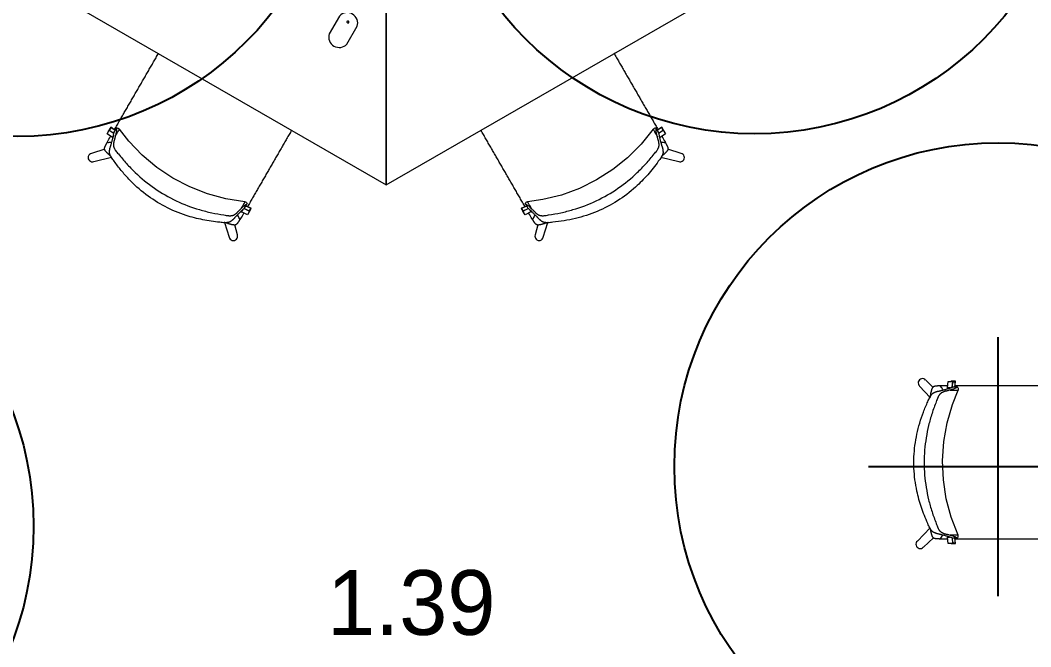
# Model space of a CAD drawing. Header units: millimetres. Extents: x 155920 to 295199, y -4084 to 97293.
# Drawn here: x 167124 to 170246, y 16560 to 18495 of the extents above; entities that cross this region are included whole.
import ezdxf

# ---------------------------------------------------------------- set-up
doc = ezdxf.new("R2010")
doc.units = ezdxf.units.MM
doc.header["$MEASUREMENT"] = 0
for name, color, linetype, lineweight in [('A-AREA-IDEN', 7, 'CONTINUOUS', 9), ('A-GENM', 8, 'CONTINUOUS', 9), ('I-FURN', 8, 'CONTINUOUS', 9)]:
    doc.layers.add(name, color=color, linetype=linetype, lineweight=lineweight)
doc.layers.add('Social Distancing', color=7, linetype='CONTINUOUS')
doc.styles.add('Century Gothic', font='GOTHIC.TTF', dxfattribs={"height": 200})

msp = doc.modelspace()

# ---------------------------------------------------------------- linework, layer by layer
at = {"layer": 'A-GENM'}
for p, q in [((168110.3, 18508), (168078.6, 18453)), ((168133.6, 18421.2), (168165.3, 18476.2))]:
    msp.add_line(p, q, dxfattribs=at)
for centre, radius, start, end in [((168134.3, 18485.9), 32.5, 342.6804, 137.3196), ((168136.3, 18489.4), 3.16, 150, 330), ((168136.3, 18489.4), 3.16, 330, 150), ((168109.7, 18443.3), 32.5, 162.6804, 317.3196)]:
    msp.add_arc(centre, radius, start, end, dxfattribs=at)
at = {"layer": 'I-FURN'}
for p, q in [((168254.8, 17986.5), (168254.8, 18791.1)), ((168254.8, 18791.1), (168254.8, 17986.5)), ((167258.9, 18561.4), (168254.8, 17986.5)), ((168254.8, 17986.5), (169250.7, 18561.5)), ((167392.6, 18144.4), (167399.3, 18155.9)), ((167409.2, 18133.2), (167392.6, 18144.4)), ((167403.8, 18164.5), (167397.2, 18153)), ((167399.3, 18155.9), (167413.7, 18146.2)), ((167417.7, 18154.1), (167403.8, 18164.5)), ((167417.7, 18154.2), (167404.6, 18164)), ((167412.1, 18138.4), (167409.2, 18133.2)), ((167411.5, 18135.4), (167410, 18132.7)), ((167414, 18147.7), (167420.8, 18159.5)), ((167424, 18161.5), (167421.8, 18161.3)), ((167426.2, 18161.1), (167424, 18161.5)), ((167427.6, 18160.5), (167426.2, 18161.1)), ((167429.2, 18159.5), (167427.6, 18160.5)), ((167430.5, 18158.1), (167429.2, 18159.5)), ((167459.8, 18121), (167430.5, 18158.1)), ((169079.3, 18158.1), (169042.2, 18112.1)), ((169080.8, 18159.6), (169079.3, 18158.1)), ((169082.8, 18160.8), (169080.8, 18159.6)), ((169084.2, 18161.3), (169082.8, 18160.8)), ((169086.1, 18161.5), (169084.2, 18161.3)), ((169088, 18161.3), (169086.1, 18161.5)), ((169089, 18159.5), (169095.8, 18147.7)), ((169106, 18164.5), (169092.1, 18154.1)), ((169105.2, 18164), (169092.1, 18154.2)), ((169096.1, 18146.2), (169110.6, 18155.9)), ((169100.7, 18133.2), (169097.7, 18138.4)), ((169099.9, 18132.7), (169098.4, 18135.4)), ((169117.2, 18144.4), (169100.7, 18133.2)), ((169112.7, 18153), (169106, 18164.5)), ((169110.6, 18155.9), (169117.2, 18144.4)), ((167410, 18132.7), (167409.6, 18133)), ((167500.8, 18078.4), (167459.8, 18121)), ((169042.2, 18112.1), (169000.3, 18070.4)), ((169100.3, 18133), (169099.9, 18132.7)), ((167385.4, 18096.6), (167344.6, 18083.8)), ((167351.7, 18058.7), (167406.6, 18072.5)), ((167546.1, 18040.4), (167500.8, 18078.4)), ((169103.2, 18072.5), (169158.2, 18058.7)), ((169165.3, 18083.8), (169124.4, 18096.6)), ((169000.3, 18070.4), (168954.2, 18033.5)), ((167595.3, 18007.6), (167546.1, 18040.4)), ((168954.2, 18033.5), (168904.3, 18001.7)), ((167647.8, 17980.3), (167595.3, 18007.6)), ((167702.8, 17958.8), (167647.8, 17980.3)), ((168904.3, 18001.7), (168851.3, 17975.5)), ((167759.9, 17943.4), (167702.8, 17958.8)), ((168795.7, 17955.2), (168738.3, 17941.1)), ((168851.3, 17975.5), (168795.7, 17955.2)), ((167818.3, 17934.2), (167759.9, 17943.4)), ((167817.5, 17914.7), (167824.4, 17926.5)), ((167818.3, 17934.2), (167820.1, 17933.8)), ((167820.1, 17933.8), (167821.8, 17932.9)), ((167837.2, 17914.3), (167821.2, 17921.1)), ((167838, 17913.8), (167821.2, 17921)), ((167821.8, 17932.9), (167823, 17932)), ((167823, 17932), (167824.5, 17930.3)), ((167824.5, 17930.3), (167825.4, 17928.3)), ((168688.7, 17921), (168671.9, 17913.8)), ((168688.6, 17921.1), (168672.7, 17914.3)), ((168684.4, 17928.3), (168685.2, 17930)), ((168685.2, 17930), (168686.4, 17931.5)), ((168685.5, 17926.5), (168692.3, 17914.7)), ((168686.4, 17931.5), (168687.5, 17932.6)), ((168687.5, 17932.6), (168689.5, 17933.7)), ((168689.5, 17933.7), (168691.5, 17934.2)), ((168738.3, 17941.1), (168691.5, 17934.2)), ((167807.4, 17903.3), (167810.4, 17908.4)), ((167808.2, 17902.8), (167812.7, 17910.5)), ((167826.2, 17894), (167808.2, 17902.8)), ((167816.3, 17913.7), (167832.8, 17905.6)), ((167816.4, 17913.7), (167832, 17906.1)), ((167832.8, 17905.6), (167826.2, 17894)), ((167831.3, 17902.3), (167838, 17913.8)), ((168671.9, 17913.8), (168678.5, 17902.3)), ((168677, 17905.6), (168693.5, 17913.7)), ((168683.7, 17894), (168677, 17905.6)), ((168677.8, 17906.1), (168693.4, 17913.7)), ((168701.6, 17902.8), (168683.7, 17894)), ((168697.2, 17910.5), (168701.6, 17902.8)), ((168699.5, 17908.4), (168702.4, 17903.3)), ((168702.4, 17903.3), (168702.3, 17903.3)), ((167755.5, 17870.4), (167769.8, 17825)), ((167795, 17832.1), (167787.2, 17862.9)), ((168722.6, 17862.9), (168714.9, 17832.1)), ((168740, 17825), (168754.3, 17870.4)), ((169902.1, 17365.3), (169934.4, 17330.2)), ((169943.2, 17361.9), (169920.9, 17383.5)), ((169988.8, 17359.7), (169990.1, 17379.6)), ((169997.6, 17359.7), (169988.8, 17359.7)), ((169994.7, 17358.7), (169988.8, 17358.7)), ((169990.1, 17379.6), (170003.5, 17379.6)), ((170013.2, 17379.9), (169999.8, 17379.9)), ((170003.5, 17379.6), (170002.2, 17361.9)), ((170003.5, 17378.6), (170002.3, 17361.9)), ((170017.4, 17361.8), (170003.7, 17361.8)), ((170011, 17361.9), (170013.2, 17379.9)), ((170011.1, 17361.9), (170013.2, 17379)), ((170019.4, 17361.8), (170020.5, 17360.2)), ((170020.5, 17360.2), (170021.3, 17358.5)), ((170021.6, 17354.8), (170021, 17352.7)), ((170021.3, 17358.5), (170021.6, 17357)), ((170021.6, 17357), (170021.6, 17354.8)), ((170003.5, 17308.7), (170021, 17352.7)), ((169987.1, 17251.9), (170003.5, 17308.7)), ((169976.9, 17193.7), (169987.1, 17251.9)), ((169973.1, 17134.7), (169976.9, 17193.7)), ((169975.6, 17075.6), (169973.1, 17134.7)), ((169984.6, 17017.2), (169975.6, 17075.6)), ((169999.7, 16960), (169984.6, 17017.2)), ((170021, 16904.9), (169999.7, 16960)), ((169934.9, 16927), (169895.4, 16886.4)), ((169913.7, 16867.6), (169945.2, 16896.6)), ((169988.8, 16899.8), (169991.8, 16899.8)), ((169990.1, 16878.9), (169988.8, 16898.9)), ((169988.8, 16898.9), (169994.7, 16898.9)), ((170002.3, 16896.3), (170003.5, 16878.9)), ((170017.4, 16895.8), (170003.7, 16895.8)), ((170013.2, 16878.6), (170011.1, 16895.8)), ((170013.2, 16879.6), (170011.2, 16895.8)), ((170019.4, 16895.8), (170020.5, 16897.3)), ((170020.5, 16897.3), (170021.3, 16899.1)), ((170021.6, 16902.8), (170021, 16904.9)), ((170021.3, 16899.1), (170021.6, 16900.6)), ((170021.6, 16900.6), (170021.6, 16902.8)), ((170003.5, 16878.9), (169990.1, 16878.9)), ((169999.9, 16878.6), (170013.2, 16878.6))]:
    msp.add_line(p, q, dxfattribs=at)
for centre, start, end in [((167347.3, 18071), 101.9662, 289.5824), ((169162.5, 18071), 250.4176, 78.0338), ((167782.6, 17827.7), 191.9896, 19.6059), ((168727.2, 17827.7), 160.3941, 348.0104), ((169910.9, 17375.1), 40.3941, 228.0104), ((169903.9, 16876.4), 130.4176, 318.0338)]:
    msp.add_arc(centre, 13.1, start, end, dxfattribs=at)
for centre, major_axis, start_param, end_param in [((167380.2, 18156.5), (15.1, -8.7), 0.238848, 0.322489), ((167386.9, 18168.1), (15.1, -8.7), 6.026179, 6.605675), ((167387.7, 18167.6), (15.1, -8.7), 6.026179, 6.605675), ((169122.2, 18167.6), (-15.1, -8.7), 5.960696, 6.540192), ((169123, 18168.1), (-15.1, -8.7), 5.960696, 6.540192), ((169129.6, 18156.5), (-15.1, -8.7), 5.960696, 6.044337), ((167848.7, 17901.4), (15.1, -8.7), 2.819103, 3.398599), ((167849.5, 17900.9), (15.1, -8.7), 2.819103, 3.398599), ((168660.3, 17900.9), (-15.1, -8.7), 2.884586, 3.464082), ((168661.1, 17901.4), (-15.1, -8.7), 2.884586, 3.464082), ((169994.4, 17396.4), (0, 17.4), 3.380441, 3.464082), ((170007.8, 17396.4), (0, 17.4), 2.884586, 3.464082), ((170007.8, 17395.5), (0, 17.4), 2.884586, 3.464082), ((169994.5, 16862.1), (0, 17.4), 5.960696, 6.044337), ((170007.8, 16863.1), (0, 17.4), 5.960696, 6.540192), ((170007.8, 16862.1), (0, 17.4), 5.960696, 6.540192)]:
    msp.add_ellipse(centre, major_axis=major_axis, ratio=0.978487, start_param=start_param, end_param=end_param, dxfattribs=at)
for points, knots in [([(167414.6, 18155.6), (167415, 18156.2), (167416.6, 18159), (167419.5, 18164.1), (167423.4, 18170.8), (167427.3, 18177.5), (167432.3, 18186.3), (167438.5, 18197), (167444.6, 18207.6), (167449.6, 18216.1), (167453.4, 18222.7), (167457.2, 18229.3), (167462.2, 18238), (167468.4, 18248.8), (167475.9, 18261.7), (167483.4, 18274.8), (167491, 18287.9), (167498.5, 18300.9), (167504.8, 18311.7), (167509.8, 18320.4), (167513.6, 18327.1), (167517.4, 18333.7), (167522.5, 18342.4), (167528.7, 18353.1), (167534.9, 18364), (167540, 18372.7), (167543.8, 18379.3), (167547.6, 18385.9), (167550.2, 18390.4), (167551.5, 18392.6), (167551.6, 18392.8)], [-0.8977274, -0.8977274, -0.8977274, -0.8977274, -0.8928571, -0.875, -0.8571429, -0.8392857, -0.8214286, -0.7857143, -0.75, -0.7321429, -0.7142857, -0.6964286, -0.6785714, -0.6428571, -0.6071429, -0.5714286, -0.5357143, -0.5, -0.4642857, -0.4464286, -0.4285714, -0.4107143, -0.3928571, -0.3571429, -0.3214286, -0.3035714, -0.2857143, -0.2678571, -0.25, -0.2488464, -0.2488464, -0.2488464, -0.2488464]), ([(168958.2, 18392.9), (168958.3, 18392.7), (168959.6, 18390.4), (168962.2, 18385.9), (168966.1, 18379.3), (168969.9, 18372.7), (168974.9, 18364), (168981.1, 18353.1), (168987.4, 18342.4), (168992.4, 18333.7), (168996.2, 18327.1), (169000, 18320.4), (169005.1, 18311.7), (169011.3, 18300.9), (169018.8, 18287.9), (169026.4, 18274.8), (169034, 18261.7), (169041.4, 18248.8), (169047.6, 18238), (169052.6, 18229.3), (169056.5, 18222.7), (169060.2, 18216.1), (169065.2, 18207.6), (169071.3, 18197), (169077.5, 18186.3), (169082.5, 18177.5), (169086.4, 18170.8), (169090.3, 18164.1), (169093.2, 18159), (169094.9, 18156.2), (169095.2, 18155.6)], [-0.7515277, -0.7515277, -0.7515277, -0.7515277, -0.75, -0.7321429, -0.7142857, -0.6964286, -0.6785714, -0.6428571, -0.6071429, -0.5892857, -0.5714286, -0.5535714, -0.5357143, -0.5, -0.4642857, -0.4285714, -0.3928571, -0.3571429, -0.3214286, -0.3035714, -0.2857143, -0.2678571, -0.25, -0.2142857, -0.1785714, -0.1607143, -0.1428571, -0.125, -0.1071429, -0.1022726, -0.1022726, -0.1022726, -0.1022726]), ([(167414.8, 18059.4), (167413, 18061.4), (167409.9, 18065.4), (167406.7, 18070.1), (167404.6, 18073.7), (167403.2, 18076.3), (167402.3, 18078.4), (167401.7, 18079.8), (167401.4, 18080.6), (167401.2, 18081.2), (167401, 18081.8), (167400.8, 18082.6), (167400.5, 18083.9), (167400.2, 18085.7), (167400, 18087.8), (167400.1, 18089.7), (167400.3, 18091.6), (167400.5, 18093.3), (167400.8, 18094.7), (167400.9, 18095.7), (167401, 18096.2), (167401, 18096.7), (167401.1, 18097.1), (167401.1, 18097.6), (167401.3, 18098.5), (167401.6, 18099.7), (167401.9, 18101), (167402.5, 18102.7), (167403.1, 18104.3), (167403.7, 18105.9), (167404.1, 18107.2), (167404.4, 18108.5), (167404.9, 18110.2), (167405.7, 18113.1), (167406.8, 18117.1), (167408, 18121.6), (167409.1, 18125.9), (167410.2, 18129.9), (167411.1, 18133.8), (167411.9, 18137.2), (167412.3, 18139.3), (167412.5, 18140.3)], [0, 0, 0, 0, 0.035714, 0.071429, 0.089286, 0.107143, 0.125, 0.133929, 0.138393, 0.142857, 0.147321, 0.151786, 0.160714, 0.178571, 0.196429, 0.214286, 0.232143, 0.25, 0.267857, 0.276786, 0.28125, 0.285714, 0.290179, 0.294643, 0.303571, 0.321429, 0.339286, 0.357143, 0.392857, 0.410714, 0.428571, 0.446429, 0.464286, 0.5, 0.571429, 0.642857, 0.714286, 0.785714, 0.857143, 0.928571, 1, 1, 1, 1]), ([(167418, 18136.5), (167417.6, 18134.9), (167417, 18132.6), (167416.3, 18129.8), (167415.9, 18128.2), (167415.5, 18127), (167415.2, 18125.8), (167414.7, 18124.4), (167414.2, 18123), (167413.7, 18121.6), (167413.4, 18120.4), (167413.2, 18119.4), (167413.1, 18118.5), (167413, 18118), (167413, 18117.7), (167412.9, 18117.3), (167412.9, 18116.7), (167412.8, 18115.8), (167412.6, 18114.4), (167412.4, 18112.6), (167412.3, 18110.8), (167412.3, 18108.8), (167412.4, 18106.7), (167412.8, 18104.9), (167413.2, 18103.6), (167413.4, 18102.9), (167413.6, 18102.3), (167413.8, 18101.7), (167414.2, 18101), (167414.8, 18099.6), (167415.8, 18097.6), (167417.2, 18095.2), (167419.4, 18091.8), (167422.7, 18087.4), (167426, 18083.8), (167427.8, 18082)], [0, 0, 0, 0, 0.125, 0.1875, 0.21875, 0.25, 0.28125, 0.3125, 0.375, 0.40625, 0.4375, 0.46875, 0.484375, 0.492188, 0.5, 0.507812, 0.515625, 0.53125, 0.5625, 0.59375, 0.625, 0.65625, 0.6875, 0.71875, 0.734375, 0.742188, 0.75, 0.757812, 0.765625, 0.78125, 0.8125, 0.84375, 0.875, 0.9375, 1, 1, 1, 1]), ([(167418, 18136.5), (167419.5, 18139.1), (167422.2, 18143.8), (167425.4, 18149.3), (167427.8, 18153.4), (167429.1, 18155.7), (167429.8, 18156.9), (167430.2, 18157.6), (167430.4, 18158), (167430.5, 18158.1), (167430.5, 18158.1)], [0, 0, 0, 0, 0.1111111, 0.2222222, 0.3333333, 0.4444444, 0.5, 0.5555556, 0.6111111, 0.6625707, 0.6625707, 0.6625707, 0.6625707]), ([(167962.7, 18155.5), (167962.6, 18155.4), (167960, 18151), (167954.9, 18142.1), (167947.2, 18128.8), (167939.7, 18115.7), (167933.4, 18104.8), (167928.3, 18096.1), (167924.5, 18089.4), (167920.7, 18082.8), (167915.7, 18074.2), (167909.5, 18063.4), (167903.3, 18052.8), (167898.4, 18044.1), (167894.6, 18037.6), (167890.8, 18031), (167885.8, 18022.4), (167879.6, 18011.6), (167873.3, 18000.8), (167868.3, 17992), (167864.5, 17985.4), (167860.6, 17978.8), (167855.6, 17970), (167849.3, 17959.2), (167841.8, 17946.2), (167834.1, 17932.8), (167828.7, 17923.5), (167825.9, 17918.7), (167825.7, 17918.3)], [-0.7507659, -0.7507659, -0.7507659, -0.7507659, -0.75, -0.7142857, -0.6785714, -0.6428571, -0.6071429, -0.5892857, -0.5714286, -0.5535714, -0.5357143, -0.5, -0.4642857, -0.4464286, -0.4285714, -0.4107143, -0.3928571, -0.3571429, -0.3214286, -0.3035714, -0.2857143, -0.2678571, -0.25, -0.2142857, -0.1785714, -0.1428571, -0.1071429, -0.103964, -0.103964, -0.103964, -0.103964]), ([(168684.1, 17918.3), (168683.9, 17918.7), (168681.1, 17923.5), (168675.7, 17932.8), (168668, 17946.2), (168660.5, 17959.2), (168654.2, 17970), (168649.2, 17978.8), (168645.4, 17985.4), (168641.5, 17992), (168636.5, 18000.8), (168630.2, 18011.6), (168624, 18022.4), (168619, 18031), (168615.2, 18037.6), (168611.5, 18044.1), (168606.5, 18052.8), (168600.3, 18063.4), (168594.1, 18074.2), (168589.1, 18082.8), (168585.3, 18089.4), (168581.5, 18096.1), (168576.4, 18104.8), (168570.1, 18115.7), (168562.6, 18128.8), (168554.9, 18142.1), (168549.8, 18151), (168547.2, 18155.5), (168547.1, 18155.6)], [-0.896036, -0.896036, -0.896036, -0.896036, -0.8928571, -0.8571429, -0.8214286, -0.7857143, -0.75, -0.7321429, -0.7142857, -0.6964286, -0.6785714, -0.6428571, -0.6071429, -0.5892857, -0.5714286, -0.5535714, -0.5357143, -0.5, -0.4642857, -0.4464286, -0.4285714, -0.4107143, -0.3928571, -0.3571429, -0.3214286, -0.2857143, -0.25, -0.2489174, -0.2489174, -0.2489174, -0.2489174]), ([(169079.3, 18158.1), (169079.3, 18158.1), (169079.4, 18158), (169079.6, 18157.6), (169080.1, 18156.8), (169081.1, 18155), (169083, 18151.7), (169086.6, 18145.4), (169089.9, 18139.8), (169091.8, 18136.5)], [0.3374293, 0.3374293, 0.3374293, 0.3374293, 0.3888889, 0.4444444, 0.5138889, 0.5833333, 0.7222222, 0.8611111, 1, 1, 1, 1]), ([(169082, 18082), (169083.8, 18083.8), (169087.1, 18087.4), (169090.4, 18091.8), (169092.6, 18095.2), (169094, 18097.6), (169095, 18099.6), (169095.7, 18101), (169096, 18101.7), (169096.2, 18102.3), (169096.4, 18102.9), (169096.7, 18103.6), (169097, 18104.9), (169097.4, 18106.7), (169097.6, 18108.8), (169097.5, 18110.8), (169097.4, 18112.6), (169097.2, 18114.4), (169097, 18115.8), (169096.9, 18116.7), (169096.9, 18117.3), (169096.9, 18117.7), (169096.8, 18118), (169096.8, 18118.5), (169096.7, 18119.4), (169096.4, 18120.4), (169096.1, 18121.6), (169095.7, 18123), (169095.1, 18124.4), (169094.6, 18125.8), (169094.3, 18127), (169094, 18128.2), (169093.5, 18129.8), (169092.8, 18132.6), (169092.2, 18134.9), (169091.8, 18136.5)], [0, 0, 0, 0, 0.0625, 0.125, 0.15625, 0.1875, 0.21875, 0.234375, 0.242188, 0.25, 0.257812, 0.265625, 0.28125, 0.3125, 0.34375, 0.375, 0.40625, 0.4375, 0.46875, 0.484375, 0.492188, 0.5, 0.507812, 0.515625, 0.53125, 0.5625, 0.59375, 0.625, 0.6875, 0.71875, 0.75, 0.78125, 0.8125, 0.875, 1, 1, 1, 1]), ([(169097.3, 18140.3), (169097.7, 18138.3), (169098.4, 18135), (169099.6, 18129.9), (169100.7, 18125.9), (169101.8, 18121.6), (169103, 18117.1), (169104.1, 18113.1), (169105, 18109.7), (169105.6, 18107.6), (169106.1, 18105.9), (169106.7, 18104.3), (169107.3, 18102.7), (169107.9, 18101), (169108.3, 18099.7), (169108.5, 18098.5), (169108.7, 18097.6), (169108.8, 18097.1), (169108.8, 18096.7), (169108.9, 18096.2), (169108.9, 18095.7), (169109.1, 18094.7), (169109.3, 18093.3), (169109.5, 18091.6), (169109.7, 18089.7), (169109.8, 18087.8), (169109.7, 18085.7), (169109.4, 18083.9), (169109, 18082.6), (169108.8, 18081.8), (169108.6, 18081.2), (169108.4, 18080.6), (169108.1, 18079.8), (169107.5, 18078.4), (169106.6, 18076.3), (169105.2, 18073.7), (169103.1, 18070.1), (169100, 18065.4), (169096.8, 18061.4), (169095, 18059.4)], [0, 0, 0, 0, 0.142857, 0.214286, 0.285714, 0.357143, 0.428571, 0.5, 0.535714, 0.571429, 0.589286, 0.607143, 0.642857, 0.660714, 0.678571, 0.696429, 0.705357, 0.709821, 0.714286, 0.71875, 0.723214, 0.732143, 0.75, 0.767857, 0.785714, 0.803571, 0.821429, 0.839286, 0.848214, 0.852679, 0.857143, 0.861607, 0.866071, 0.875, 0.892857, 0.910714, 0.928571, 0.964286, 1, 1, 1, 1]), ([(167406.2, 18072.6), (167404.5, 18074.2), (167401.6, 18076.8), (167398.3, 18079.9), (167396.5, 18081.6), (167395.1, 18083), (167393.9, 18084.2), (167392.7, 18085.3), (167391.6, 18086.5), (167390.4, 18087.8), (167389.1, 18089.2), (167388, 18090.6), (167387.1, 18091.8), (167386.5, 18092.7), (167386.1, 18093.4), (167385.8, 18094.1), (167385.3, 18095.1), (167385, 18096.4), (167384.8, 18097.9), (167384.8, 18099.3), (167385.1, 18100.5), (167385.4, 18101.9), (167385.9, 18103), (167386.2, 18103.8), (167386.4, 18104.3), (167386.5, 18104.7), (167386.7, 18105), (167386.9, 18105.5), (167387.3, 18106.3), (167387.8, 18107.5), (167388.3, 18108.6), (167388.8, 18109.5), (167389.1, 18110.2), (167389.5, 18110.9), (167390, 18111.9), (167390.8, 18113.7), (167391.6, 18115.2), (167392.1, 18116.1)], [0, 0, 0, 0, 0.125, 0.1875, 0.21875, 0.25, 0.28125, 0.3125, 0.34375, 0.375, 0.40625, 0.4375, 0.46875, 0.484375, 0.5, 0.515625, 0.53125, 0.5625, 0.59375, 0.625, 0.65625, 0.6875, 0.71875, 0.734375, 0.742188, 0.75, 0.757812, 0.765625, 0.78125, 0.8125, 0.84375, 0.859375, 0.875, 0.890625, 0.90625, 0.9375, 1, 1, 1, 1]), ([(167407.2, 18117), (167406.8, 18117), (167404.2, 18117.2), (167399.2, 18117.1), (167394.5, 18116.6), (167392.1, 18116.1)], [0.93933321, 0.93933321, 0.93933321, 0.93933321, 0.94444444, 0.97222222, 1, 1, 1, 1]), ([(167409.3, 18133), (167409.4, 18132.7), (167409.7, 18131.9), (167410.1, 18131.2), (167410.3, 18130.7)], [-0.8341994, -0.8341994, -0.8341994, -0.8341994, -0.6666667, -0.4718724, -0.4718724, -0.4718724, -0.4718724]), ([(169099.5, 18130.7), (169099.7, 18131.2), (169100.1, 18132), (169100.4, 18132.7), (169100.5, 18133)], [-0.5281276, -0.5281276, -0.5281276, -0.5281276, -0.3333333, -0.1658006, -0.1658006, -0.1658006, -0.1658006]), ([(169117.8, 18116.1), (169115.3, 18116.6), (169110.6, 18117.1), (169105.7, 18117.2), (169103, 18117), (169102.6, 18117)], [0, 0, 0, 0, 0.02777778, 0.05555556, 0.06066679, 0.06066679, 0.06066679, 0.06066679]), ([(169117.8, 18116.1), (169118.2, 18115.2), (169119, 18113.7), (169119.9, 18111.9), (169120.4, 18110.9), (169120.7, 18110.2), (169121.1, 18109.5), (169121.5, 18108.6), (169122, 18107.5), (169122.6, 18106.3), (169122.9, 18105.5), (169123.1, 18105), (169123.3, 18104.7), (169123.4, 18104.3), (169123.6, 18103.8), (169124, 18103), (169124.4, 18101.9), (169124.8, 18100.5), (169125, 18099.3), (169125.1, 18097.9), (169124.9, 18096.4), (169124.5, 18095.1), (169124.1, 18094.1), (169123.7, 18093.4), (169123.3, 18092.7), (169122.7, 18091.8), (169121.8, 18090.6), (169120.7, 18089.2), (169119.5, 18087.8), (169118.2, 18086.5), (169117.1, 18085.3), (169116, 18084.2), (169114.7, 18083), (169113.4, 18081.6), (169111.5, 18079.9), (169108.2, 18076.8), (169105.4, 18074.2), (169103.6, 18072.6)], [0, 0, 0, 0, 0.0625, 0.09375, 0.109375, 0.125, 0.140625, 0.15625, 0.1875, 0.21875, 0.234375, 0.242188, 0.25, 0.257812, 0.265625, 0.28125, 0.3125, 0.34375, 0.375, 0.40625, 0.4375, 0.46875, 0.484375, 0.5, 0.515625, 0.53125, 0.5625, 0.59375, 0.625, 0.65625, 0.6875, 0.71875, 0.75, 0.78125, 0.8125, 0.875, 1, 1, 1, 1]), ([(167427.8, 18082), (167435.7, 18071.8), (167452.2, 18052.1), (167488.2, 18015.1), (167538.2, 17974.3), (167605.3, 17935.5), (167665.6, 17912.7), (167715.6, 17900), (167740.9, 17895.6), (167753.7, 17893.8)], [-1, -1, -1, -1, -0.9, -0.8, -0.6, -0.4, -0.2, -0.1, 0, 0, 0, 0]), ([(168756.1, 17893.8), (168768.9, 17895.6), (168794.2, 17900), (168844.2, 17912.7), (168904.6, 17935.5), (168971.7, 17974.3), (169021.7, 18015.1), (169057.6, 18052.1), (169074.1, 18071.8), (169082, 18082)], [-1, -1, -1, -1, -0.9, -0.8, -0.6, -0.4, -0.2, -0.1, 0, 0, 0, 0]), ([(167740.6, 17871.2), (167723, 17872.8), (167688, 17877.8), (167630.8, 17892.6), (167570.7, 17917.5), (167510.8, 17955.7), (167467, 17995.5), (167435.8, 18030.9), (167421.6, 18049.7), (167414.8, 18059.4)], [-1, -1, -1, -1, -0.863636, -0.727273, -0.545455, -0.363636, -0.181818, -0.090909, 0, 0, 0, 0]), ([(169095, 18059.4), (169084.9, 18044.9), (169063, 18017.1), (169021.6, 17974.9), (168970, 17935.3), (168906.9, 17902.6), (168850.6, 17884.5), (168804.3, 17875.2), (168780.9, 17872.3), (168769.2, 17871.2)], [-1, -1, -1, -1, -0.863636, -0.727273, -0.545455, -0.363636, -0.181818, -0.090909, 0, 0, 0, 0]), ([(167818.3, 17934.2), (167818.3, 17934.2), (167818.2, 17934.1), (167818, 17933.7), (167817.5, 17932.9), (167816.5, 17931.2), (167814.6, 17927.8), (167811, 17921.5), (167807.7, 17915.9), (167805.8, 17912.6)], [0.3374293, 0.3374293, 0.3374293, 0.3374293, 0.3888889, 0.4444444, 0.5138889, 0.5833333, 0.7222222, 0.8611111, 1, 1, 1, 1]), ([(168685.5, 17926.5), (168685.9, 17926.6), (168687.1, 17926.4), (168689.4, 17925.3), (168692.3, 17923.2), (168695.8, 17920.4), (168699.7, 17916.9), (168702.5, 17914.2), (168704, 17912.7)], [0, 0, 0, 0, 0.1666667, 0.3333333, 0.5, 0.6666667, 0.8333333, 0.997887, 0.997887, 0.997887, 0.997887]), ([(168704, 17912.7), (168702.5, 17915.3), (168699.8, 17919.9), (168696.6, 17925.4), (168694.3, 17929.5), (168692.9, 17931.8), (168692.2, 17933.1), (168691.8, 17933.7), (168691.6, 17934.1), (168691.5, 17934.3), (168691.5, 17934.2)], [0.0007655, 0.0007655, 0.0007655, 0.0007655, 0.1111111, 0.2222222, 0.3333333, 0.4444444, 0.5, 0.5555556, 0.6111111, 0.6625707, 0.6625707, 0.6625707, 0.6625707]), ([(167811.9, 17909.8), (167810.3, 17908.5), (167807.8, 17906.2), (167804, 17902.6), (167801, 17899.6), (167797.9, 17896.5), (167794.6, 17893.2), (167791.7, 17890.2), (167789.3, 17887.8), (167787.7, 17886.2), (167786.5, 17884.9), (167785.4, 17883.6), (167784.3, 17882.3), (167783.1, 17880.9), (167782.1, 17879.9), (167781.2, 17879.1), (167780.5, 17878.5), (167780.1, 17878.2), (167779.8, 17878), (167779.5, 17877.7), (167779, 17877.4), (167778.3, 17876.8), (167777.1, 17875.9), (167775.7, 17874.8), (167774.2, 17873.7), (167772.6, 17872.7), (167770.7, 17871.7), (167769, 17871.1), (167767.7, 17870.7), (167766.9, 17870.5), (167766.3, 17870.4), (167765.7, 17870.3), (167764.9, 17870.1), (167763.3, 17869.9), (167761, 17869.7), (167758.1, 17869.6), (167754, 17869.6), (167748.3, 17870), (167743.3, 17870.8), (167740.6, 17871.2)], [0, 0, 0, 0, 0.142857, 0.214286, 0.285714, 0.357143, 0.428571, 0.5, 0.535714, 0.571429, 0.589286, 0.607143, 0.642857, 0.660714, 0.678571, 0.696429, 0.705357, 0.709821, 0.714286, 0.71875, 0.723214, 0.732143, 0.75, 0.767857, 0.785714, 0.803571, 0.821429, 0.839286, 0.848214, 0.852679, 0.857143, 0.861607, 0.866071, 0.875, 0.892857, 0.910714, 0.928571, 0.964286, 1, 1, 1, 1]), ([(167753.7, 17893.8), (167756.2, 17893.2), (167761, 17892.2), (167766.4, 17891.5), (167770.4, 17891.2), (167773.3, 17891.2), (167775.5, 17891.4), (167777, 17891.5), (167777.8, 17891.6), (167778.4, 17891.7), (167779, 17891.8), (167779.8, 17892), (167781.1, 17892.3), (167782.8, 17892.9), (167784.7, 17893.8), (167786.4, 17894.8), (167787.9, 17895.8), (167789.4, 17896.9), (167790.5, 17897.7), (167791.3, 17898.3), (167791.7, 17898.6), (167792, 17898.8), (167792.3, 17899), (167792.7, 17899.3), (167793.4, 17899.8), (167794.2, 17900.6), (167795.1, 17901.4), (167796.1, 17902.5), (167797, 17903.7), (167798, 17904.8), (167798.8, 17905.7), (167799.7, 17906.6), (167800.8, 17907.8), (167802.9, 17909.8), (167804.6, 17911.5), (167805.8, 17912.6)], [0, 0, 0, 0, 0.0625, 0.125, 0.15625, 0.1875, 0.21875, 0.234375, 0.242188, 0.25, 0.257812, 0.265625, 0.28125, 0.3125, 0.34375, 0.375, 0.40625, 0.4375, 0.46875, 0.484375, 0.492188, 0.5, 0.507812, 0.515625, 0.53125, 0.5625, 0.59375, 0.625, 0.6875, 0.71875, 0.75, 0.78125, 0.8125, 0.875, 1, 1, 1, 1]), ([(167802.8, 17879), (167801.9, 17881.3), (167800.1, 17885.7), (167797.4, 17890.5), (167795.7, 17893), (167795.1, 17893.8)], [0, 0, 0, 0, 0.02777778, 0.05555556, 0.06696683, 0.06696683, 0.06696683, 0.06696683]), ([(167805.3, 17903.1), (167805.6, 17903.1), (167806.3, 17903.2), (167807, 17903.3), (167807.5, 17903.4)], [-0.4325298, -0.4325298, -0.4325298, -0.4325298, -0.3333333, -0.1189454, -0.1189454, -0.1189454, -0.1189454]), ([(168769.2, 17871.2), (168766.6, 17870.8), (168761.5, 17870), (168755.9, 17869.6), (168751.7, 17869.6), (168748.8, 17869.7), (168746.5, 17869.9), (168745, 17870.1), (168744.1, 17870.3), (168743.5, 17870.4), (168742.9, 17870.5), (168742.1, 17870.7), (168740.8, 17871.1), (168739.1, 17871.7), (168737.2, 17872.7), (168735.6, 17873.7), (168734.1, 17874.8), (168732.7, 17875.9), (168731.6, 17876.8), (168730.8, 17877.4), (168730.4, 17877.7), (168730, 17878), (168729.7, 17878.2), (168729.3, 17878.5), (168728.6, 17879.1), (168727.7, 17879.9), (168726.7, 17880.9), (168725.5, 17882.3), (168724.4, 17883.6), (168723.3, 17884.9), (168722.4, 17885.9), (168721.5, 17886.8), (168720.3, 17888.1), (168718.1, 17890.2), (168715.2, 17893.2), (168711.9, 17896.5), (168708.8, 17899.6), (168705.8, 17902.6), (168703, 17905.3), (168700.3, 17907.7), (168698.7, 17909.1), (168698, 17909.8)], [0, 0, 0, 0, 0.035714, 0.071429, 0.089286, 0.107143, 0.125, 0.133929, 0.138393, 0.142857, 0.147321, 0.151786, 0.160714, 0.178571, 0.196429, 0.214286, 0.232143, 0.25, 0.267857, 0.276786, 0.28125, 0.285714, 0.290179, 0.294643, 0.303571, 0.321429, 0.339286, 0.357143, 0.392857, 0.410714, 0.428571, 0.446429, 0.464286, 0.5, 0.571429, 0.642857, 0.714286, 0.785714, 0.857143, 0.928571, 1, 1, 1, 1]), ([(168702.3, 17903.3), (168702.8, 17903.3), (168703.7, 17903.2), (168704.7, 17903.1), (168705.2, 17903.1)], [-0.8810546, -0.8810546, -0.8810546, -0.8810546, -0.6666667, -0.4718724, -0.4718724, -0.4718724, -0.4718724]), ([(168704, 17912.6), (168705.2, 17911.5), (168706.9, 17909.8), (168709, 17907.8), (168710.1, 17906.6), (168711, 17905.7), (168711.9, 17904.8), (168712.8, 17903.7), (168713.8, 17902.5), (168714.8, 17901.4), (168715.6, 17900.6), (168716.4, 17899.8), (168717.1, 17899.3), (168717.5, 17899), (168717.8, 17898.8), (168718.1, 17898.6), (168718.6, 17898.3), (168719.3, 17897.7), (168720.4, 17896.9), (168721.9, 17895.8), (168723.4, 17894.8), (168725.1, 17893.8), (168727, 17892.9), (168728.7, 17892.3), (168730.1, 17892), (168730.8, 17891.8), (168731.4, 17891.7), (168732, 17891.6), (168732.9, 17891.5), (168734.3, 17891.4), (168736.6, 17891.2), (168739.4, 17891.2), (168743.4, 17891.5), (168748.9, 17892.2), (168753.6, 17893.2), (168756.1, 17893.8)], [0, 0, 0, 0, 0.125, 0.1875, 0.21875, 0.25, 0.28125, 0.3125, 0.375, 0.40625, 0.4375, 0.46875, 0.484375, 0.492188, 0.5, 0.507812, 0.515625, 0.53125, 0.5625, 0.59375, 0.625, 0.65625, 0.6875, 0.71875, 0.734375, 0.742188, 0.75, 0.757812, 0.765625, 0.78125, 0.8125, 0.84375, 0.875, 0.9375, 1, 1, 1, 1]), ([(168714.7, 17893.8), (168714.2, 17893), (168712.4, 17890.5), (168709.8, 17885.7), (168707.9, 17881.3), (168707, 17879)], [0.93303317, 0.93303317, 0.93303317, 0.93303317, 0.94444444, 0.97222222, 1, 1, 1, 1]), ([(167802.8, 17879), (167802.2, 17878.1), (167801.3, 17876.7), (167800.2, 17875.1), (167799.6, 17874.2), (167799.1, 17873.5), (167798.7, 17872.8), (167798.1, 17872), (167797.4, 17871), (167796.7, 17869.9), (167796.2, 17869.2), (167795.9, 17868.8), (167795.6, 17868.5), (167795.4, 17868.2), (167795.1, 17867.8), (167794.5, 17867.1), (167793.7, 17866.1), (167792.8, 17865.1), (167791.8, 17864.3), (167790.6, 17863.5), (167789.3, 17863), (167788, 17862.7), (167786.9, 17862.5), (167786.1, 17862.5), (167785.3, 17862.5), (167784.2, 17862.6), (167782.8, 17862.7), (167781, 17863), (167779.1, 17863.4), (167777.4, 17863.8), (167775.8, 17864.2), (167774.2, 17864.6), (167772.5, 17865), (167770.7, 17865.6), (167768.3, 17866.3), (167763.9, 17867.6), (167760.3, 17868.8), (167758, 17869.5)], [0, 0, 0, 0, 0.0625, 0.09375, 0.109375, 0.125, 0.140625, 0.15625, 0.1875, 0.21875, 0.234375, 0.242188, 0.25, 0.257812, 0.265625, 0.28125, 0.3125, 0.34375, 0.375, 0.40625, 0.4375, 0.46875, 0.484375, 0.5, 0.515625, 0.53125, 0.5625, 0.59375, 0.625, 0.65625, 0.6875, 0.71875, 0.75, 0.78125, 0.8125, 0.875, 1, 1, 1, 1]), ([(168751.8, 17869.5), (168749.5, 17868.8), (168745.9, 17867.6), (168741.5, 17866.3), (168739.1, 17865.6), (168737.3, 17865), (168735.6, 17864.6), (168734.1, 17864.2), (168732.5, 17863.8), (168730.7, 17863.4), (168728.8, 17863), (168727.1, 17862.7), (168725.6, 17862.6), (168724.5, 17862.5), (168723.7, 17862.5), (168722.9, 17862.5), (168721.8, 17862.7), (168720.6, 17863), (168719.2, 17863.5), (168718, 17864.3), (168717, 17865.1), (168716.1, 17866.1), (168715.3, 17867.1), (168714.7, 17867.8), (168714.4, 17868.2), (168714.2, 17868.5), (168713.9, 17868.8), (168713.6, 17869.2), (168713.1, 17869.9), (168712.4, 17871), (168711.7, 17872), (168711.1, 17872.8), (168710.7, 17873.5), (168710.2, 17874.2), (168709.6, 17875.1), (168708.5, 17876.7), (168707.6, 17878.1), (168707, 17879)], [0, 0, 0, 0, 0.125, 0.1875, 0.21875, 0.25, 0.28125, 0.3125, 0.34375, 0.375, 0.40625, 0.4375, 0.46875, 0.484375, 0.5, 0.515625, 0.53125, 0.5625, 0.59375, 0.625, 0.65625, 0.6875, 0.71875, 0.734375, 0.742188, 0.75, 0.757812, 0.765625, 0.78125, 0.8125, 0.84375, 0.859375, 0.875, 0.890625, 0.90625, 0.9375, 1, 1, 1, 1]), ([(169927.6, 17316.9), (169928.5, 17319.5), (169930.4, 17324.2), (169932.8, 17329.3), (169934.9, 17332.9), (169936.5, 17335.4), (169937.8, 17337.2), (169938.8, 17338.4), (169939.3, 17339.1), (169939.7, 17339.6), (169940.2, 17340.1), (169940.7, 17340.6), (169941.7, 17341.6), (169943.1, 17342.8), (169944.8, 17343.9), (169946.6, 17344.8), (169948.2, 17345.6), (169949.9, 17346.2), (169951.2, 17346.7), (169952.1, 17347.1), (169952.7, 17347.3), (169953, 17347.5), (169953.4, 17347.6), (169953.9, 17347.8), (169954.7, 17348.2), (169955.9, 17348.5), (169957.3, 17348.9), (169959, 17349.2), (169960.7, 17349.5), (169962.4, 17349.8), (169963.7, 17350.1), (169965, 17350.4), (169966.7, 17350.9), (169969.6, 17351.6), (169973.6, 17352.7), (169978.1, 17353.9), (169982.4, 17355), (169986.5, 17356.2), (169990.2, 17357.3), (169993.6, 17358.3), (169995.7, 17359), (169996.6, 17359.4)], [0, 0, 0, 0, 0.035714, 0.071429, 0.089286, 0.107143, 0.125, 0.133929, 0.138393, 0.142857, 0.147321, 0.151786, 0.160714, 0.178571, 0.196429, 0.214286, 0.232143, 0.25, 0.267857, 0.276786, 0.28125, 0.285714, 0.290179, 0.294643, 0.303571, 0.321429, 0.339286, 0.357143, 0.392857, 0.410714, 0.428571, 0.446429, 0.464286, 0.5, 0.571429, 0.642857, 0.714286, 0.785714, 0.857143, 0.928571, 1, 1, 1, 1]), ([(169934.8, 17332.8), (169935.3, 17335.2), (169936.1, 17338.9), (169937.2, 17343.4), (169937.8, 17345.8), (169938.2, 17347.7), (169938.7, 17349.3), (169939.1, 17350.9), (169939.5, 17352.5), (169940.1, 17354.2), (169940.7, 17356), (169941.3, 17357.7), (169941.9, 17359), (169942.4, 17360), (169942.8, 17360.7), (169943.2, 17361.3), (169943.9, 17362.2), (169944.8, 17363.2), (169946, 17364.1), (169947.2, 17364.7), (169948.4, 17365.1), (169949.8, 17365.5), (169951, 17365.7), (169951.8, 17365.8), (169952.4, 17365.9), (169952.7, 17365.9), (169953.1, 17366), (169953.7, 17366), (169954.5, 17366.1), (169955.8, 17366.2), (169957, 17366.3), (169958, 17366.4), (169958.8, 17366.5), (169959.6, 17366.5), (169960.7, 17366.6), (169962.7, 17366.7), (169964.3, 17366.8), (169965.4, 17366.9)], [0, 0, 0, 0, 0.125, 0.1875, 0.21875, 0.25, 0.28125, 0.3125, 0.34375, 0.375, 0.40625, 0.4375, 0.46875, 0.484375, 0.5, 0.515625, 0.53125, 0.5625, 0.59375, 0.625, 0.65625, 0.6875, 0.71875, 0.734375, 0.742188, 0.75, 0.757812, 0.765625, 0.78125, 0.8125, 0.84375, 0.859375, 0.875, 0.890625, 0.90625, 0.9375, 1, 1, 1, 1]), ([(169974.4, 17352.8), (169974, 17353.6), (169972.7, 17356.4), (169969.8, 17361.2), (169967, 17365), (169965.4, 17366.9)], [0.93252965, 0.93252965, 0.93252965, 0.93252965, 0.94444444, 0.97222222, 1, 1, 1, 1]), ([(170010.9, 17367.1), (170011.4, 17367.1), (170016.9, 17367.1), (170027.7, 17367.1), (170043.1, 17367.1), (170058.2, 17367.1), (170070.7, 17367.1), (170080.7, 17367.1), (170088.4, 17367.1), (170096.1, 17367.1), (170106.2, 17367.1), (170118.6, 17367.1), (170131.1, 17367.1), (170141.1, 17367.1), (170148.6, 17367.1), (170156.2, 17367.1), (170166.2, 17367.1), (170178.5, 17367.1), (170190.9, 17367.1), (170200.9, 17367.1), (170208.5, 17367.1), (170216.2, 17367.1), (170226.3, 17367.1), (170238.9, 17367.1), (170254, 17367.1), (170269.3, 17367.1), (170279.5, 17367.1), (170284.6, 17367.1), (170284.6, 17367.1)], [-0.896036, -0.896036, -0.896036, -0.896036, -0.8928571, -0.8571429, -0.8214286, -0.7857143, -0.75, -0.7321429, -0.7142857, -0.6964286, -0.6785714, -0.6428571, -0.6071429, -0.5892857, -0.5714286, -0.5535714, -0.5357143, -0.5, -0.4642857, -0.4464286, -0.4285714, -0.4107143, -0.3928571, -0.3571429, -0.3214286, -0.2857143, -0.25, -0.2496035, -0.2496035, -0.2496035, -0.2496035]), ([(170017.7, 17361.8), (170018.1, 17361.8), (170018.9, 17361.8), (170019.5, 17361.8), (170019.4, 17361.8), (170018.7, 17361.8), (170017.9, 17361.8), (170017.4, 17361.8)], [0.4162183, 0.4162183, 0.4162183, 0.4162183, 0.5, 0.625, 0.75, 0.875, 1, 1, 1, 1]), ([(169996.1, 17352.7), (169994.5, 17352.2), (169992.1, 17351.6), (169989.3, 17350.8), (169987.8, 17350.4), (169986.6, 17350.1), (169985.4, 17349.8), (169983.9, 17349.5), (169982.5, 17349.3), (169981, 17349), (169979.8, 17348.7), (169978.8, 17348.3), (169978, 17348), (169977.5, 17347.8), (169977.2, 17347.6), (169976.8, 17347.5), (169976.4, 17347.2), (169975.5, 17346.9), (169974.2, 17346.3), (169972.6, 17345.6), (169970.9, 17344.8), (169969.2, 17343.8), (169967.5, 17342.6), (169966.1, 17341.4), (169965.1, 17340.5), (169964.6, 17339.9), (169964.2, 17339.4), (169963.8, 17338.9), (169963.3, 17338.3), (169962.5, 17337), (169961.2, 17335.2), (169959.8, 17332.7), (169958, 17329.1), (169955.9, 17324.1), (169954.4, 17319.4), (169953.7, 17316.9)], [0, 0, 0, 0, 0.125, 0.1875, 0.21875, 0.25, 0.28125, 0.3125, 0.375, 0.40625, 0.4375, 0.46875, 0.484375, 0.492188, 0.5, 0.507812, 0.515625, 0.53125, 0.5625, 0.59375, 0.625, 0.65625, 0.6875, 0.71875, 0.734375, 0.742188, 0.75, 0.757812, 0.765625, 0.78125, 0.8125, 0.84375, 0.875, 0.9375, 1, 1, 1, 1]), ([(169996.1, 17352.7), (169999.1, 17352.7), (170004.4, 17352.7), (170010.8, 17352.7), (170015.6, 17352.7), (170018.2, 17352.7), (170019.7, 17352.7), (170020.1, 17352.7), (170020.4, 17352.7)], [0, 0, 0, 0, 0.1111111, 0.2222222, 0.3333333, 0.4444444, 0.5, 0.5555556, 0.5555556, 0.5555556, 0.5555556]), ([(169927.6, 16940.7), (169920.2, 16956.7), (169907, 16989.6), (169891.2, 17046.5), (169882.7, 17111), (169885.9, 17182), (169898.4, 17239.8), (169913.5, 17284.5), (169922.7, 17306.2), (169927.6, 17316.9)], [-1, -1, -1, -1, -0.863636, -0.727273, -0.545455, -0.363636, -0.181818, -0.090909, 0, 0, 0, 0]), ([(169953.7, 17316.9), (169948.8, 17305), (169940, 17280.8), (169926, 17231.2), (169915.6, 17167.5), (169915.6, 17090.1), (169926, 17026.3), (169940, 16976.8), (169948.8, 16952.6), (169953.7, 16940.7)], [-1, -1, -1, -1, -0.9, -0.8, -0.6, -0.4, -0.2, -0.1, 0, 0, 0, 0]), ([(169996.6, 16898.2), (169994.7, 16898.9), (169991.5, 16900), (169986.5, 16901.4), (169982.4, 16902.5), (169978.1, 16903.7), (169973.6, 16904.9), (169969.6, 16905.9), (169966.3, 16906.8), (169964.1, 16907.4), (169962.4, 16907.8), (169960.7, 16908.1), (169959, 16908.4), (169957.3, 16908.7), (169955.9, 16909.1), (169954.7, 16909.4), (169953.9, 16909.7), (169953.4, 16909.9), (169953, 16910.1), (169952.7, 16910.3), (169952.1, 16910.5), (169951.2, 16910.8), (169949.9, 16911.4), (169948.2, 16912), (169946.6, 16912.8), (169944.8, 16913.7), (169943.1, 16914.8), (169941.7, 16916), (169940.7, 16916.9), (169940.2, 16917.5), (169939.7, 16918), (169939.3, 16918.5), (169938.8, 16919.1), (169937.8, 16920.3), (169936.5, 16922.2), (169934.9, 16924.7), (169932.8, 16928.3), (169930.4, 16933.4), (169928.5, 16938.1), (169927.6, 16940.7)], [0, 0, 0, 0, 0.142857, 0.214286, 0.285714, 0.357143, 0.428571, 0.5, 0.535714, 0.571429, 0.589286, 0.607143, 0.642857, 0.660714, 0.678571, 0.696429, 0.705357, 0.709821, 0.714286, 0.71875, 0.723214, 0.732143, 0.75, 0.767857, 0.785714, 0.803571, 0.821429, 0.839286, 0.848214, 0.852679, 0.857143, 0.861607, 0.866071, 0.875, 0.892857, 0.910714, 0.928571, 0.964286, 1, 1, 1, 1]), ([(169965.4, 16892.6), (169964.3, 16892.7), (169962.7, 16892.8), (169960.7, 16892.9), (169959.6, 16893), (169958.8, 16893), (169958, 16893.1), (169957, 16893.1), (169955.8, 16893.2), (169954.5, 16893.4), (169953.7, 16893.4), (169953.1, 16893.5), (169952.7, 16893.6), (169952.4, 16893.6), (169951.8, 16893.7), (169951, 16893.8), (169949.8, 16894), (169948.4, 16894.3), (169947.2, 16894.8), (169946, 16895.4), (169944.8, 16896.3), (169943.9, 16897.3), (169943.2, 16898.2), (169942.8, 16898.8), (169942.4, 16899.5), (169941.9, 16900.5), (169941.3, 16901.8), (169940.7, 16903.5), (169940.1, 16905.3), (169939.5, 16907), (169939.1, 16908.6), (169938.7, 16910.2), (169938.2, 16911.8), (169937.8, 16913.7), (169937.2, 16916.1), (169936.1, 16920.6), (169935.3, 16924.3), (169934.8, 16926.7)], [0, 0, 0, 0, 0.0625, 0.09375, 0.109375, 0.125, 0.140625, 0.15625, 0.1875, 0.21875, 0.234375, 0.242188, 0.25, 0.257812, 0.265625, 0.28125, 0.3125, 0.34375, 0.375, 0.40625, 0.4375, 0.46875, 0.484375, 0.5, 0.515625, 0.53125, 0.5625, 0.59375, 0.625, 0.65625, 0.6875, 0.71875, 0.75, 0.78125, 0.8125, 0.875, 1, 1, 1, 1]), ([(169953.7, 16940.7), (169954.4, 16938.2), (169955.9, 16933.5), (169958, 16928.5), (169959.8, 16924.9), (169961.2, 16922.4), (169962.5, 16920.5), (169963.3, 16919.3), (169963.8, 16918.7), (169964.2, 16918.2), (169964.6, 16917.7), (169965.1, 16917.1), (169966.1, 16916.2), (169967.5, 16915), (169969.2, 16913.8), (169970.9, 16912.8), (169972.6, 16912), (169974.2, 16911.3), (169975.5, 16910.7), (169976.4, 16910.3), (169976.8, 16910.1), (169977.2, 16910), (169977.5, 16909.8), (169978, 16909.6), (169978.8, 16909.3), (169979.8, 16908.9), (169981, 16908.6), (169982.5, 16908.3), (169983.9, 16908.1), (169985.4, 16907.8), (169986.6, 16907.5), (169987.8, 16907.2), (169989.3, 16906.8), (169992.1, 16906), (169994.5, 16905.4), (169996.1, 16904.9)], [0, 0, 0, 0, 0.0625, 0.125, 0.15625, 0.1875, 0.21875, 0.234375, 0.242188, 0.25, 0.257812, 0.265625, 0.28125, 0.3125, 0.34375, 0.375, 0.40625, 0.4375, 0.46875, 0.484375, 0.492188, 0.5, 0.507812, 0.515625, 0.53125, 0.5625, 0.59375, 0.625, 0.6875, 0.71875, 0.75, 0.78125, 0.8125, 0.875, 1, 1, 1, 1]), ([(169965.4, 16892.6), (169967, 16894.5), (169969.8, 16898.3), (169972.4, 16902.6), (169973.6, 16904.9), (169973.7, 16905.3)], [0, 0, 0, 0, 0.02777778, 0.05555556, 0.06066679, 0.06066679, 0.06066679, 0.06066679]), ([(170020.4, 16904.9), (170020.1, 16904.9), (170019.4, 16904.9), (170017.5, 16904.9), (170013.6, 16904.9), (170006.3, 16904.9), (169999.8, 16904.9), (169996.1, 16904.9)], [0.4444444, 0.4444444, 0.4444444, 0.4444444, 0.5138889, 0.5833333, 0.7222222, 0.8611111, 1, 1, 1, 1]), ([(170284.6, 16892.4), (170284.5, 16892.4), (170281.9, 16892.4), (170276.8, 16892.4), (170269.2, 16892.4), (170261.5, 16892.4), (170251.5, 16892.4), (170239, 16892.4), (170226.5, 16892.4), (170216.5, 16892.4), (170208.9, 16892.4), (170201.2, 16892.4), (170191.1, 16892.4), (170178.6, 16892.4), (170163.7, 16892.4), (170148.5, 16892.4), (170133.4, 16892.4), (170118.5, 16892.4), (170106, 16892.4), (170096, 16892.4), (170088.4, 16892.4), (170080.8, 16892.4), (170070.9, 16892.4), (170058.7, 16892.4), (170046.3, 16892.4), (170036.2, 16892.4), (170028.5, 16892.4), (170020.7, 16892.4), (170014.8, 16892.4), (170011.5, 16892.4), (170010.8, 16892.4)], [-0.7508218, -0.7508218, -0.7508218, -0.7508218, -0.75, -0.7321429, -0.7142857, -0.6964286, -0.6785714, -0.6428571, -0.6071429, -0.5892857, -0.5714286, -0.5535714, -0.5357143, -0.5, -0.4642857, -0.4285714, -0.3928571, -0.3571429, -0.3214286, -0.3035714, -0.2857143, -0.2678571, -0.25, -0.2142857, -0.1785714, -0.1607143, -0.1428571, -0.125, -0.1071429, -0.1022726, -0.1022726, -0.1022726, -0.1022726]), ([(170017.4, 16895.8), (170017.9, 16895.8), (170018.7, 16895.8), (170019.4, 16895.8), (170019.5, 16895.8), (170018.9, 16895.8), (170018.1, 16895.8), (170017.7, 16895.8)], [0, 0, 0, 0, 0.125, 0.25, 0.375, 0.5, 0.5828112, 0.5828112, 0.5828112, 0.5828112])]:
    msp.add_open_spline(points, degree=3, knots=knots, dxfattribs=at)
for points in [[(167393.8, 18119.5), (167396.9, 18124.9), (167400, 18130.3), (167403.3, 18136)], [(167412.5, 18140.3), (167412.8, 18141.7), (167413.3, 18144.2), (167413.8, 18146.6), (167414, 18147.7)], [(167420.8, 18159.5), (167421.1, 18159.2), (167421.5, 18158.1), (167421.7, 18155.5), (167421.4, 18151.9), (167420.6, 18147.5), (167419.6, 18142.4), (167418.6, 18138.5), (167418, 18136.5)], [(167421.4, 18160.6), (167421.6, 18161), (167421.9, 18161.4), (167421.8, 18161.3), (167421.5, 18160.7), (167421.1, 18160), (167420.8, 18159.5)], [(169089, 18159.5), (169088.7, 18160), (169088.3, 18160.7), (169088, 18161.3), (169088, 18161.4), (169088.2, 18161), (169088.4, 18160.6)], [(169091.8, 18136.5), (169091.2, 18138.5), (169090.3, 18142.4), (169089.2, 18147.5), (169088.4, 18151.9), (169088.1, 18155.5), (169088.3, 18158.1), (169088.7, 18159.2), (169089, 18159.5)], [(169095.8, 18147.7), (169096.1, 18146.6), (169096.5, 18144.2), (169097, 18141.7), (169097.3, 18140.3)], [(169106.5, 18136), (169109.8, 18130.3), (169112.9, 18124.9), (169116, 18119.5)], [(167392.1, 18116.1), (167392.4, 18116.7), (167392.9, 18117.8), (167393.5, 18119), (167393.8, 18119.5)], [(169116, 18119.5), (169116.3, 18119), (169116.9, 18117.8), (169117.5, 18116.7), (169117.8, 18116.1)], [(167805.8, 17912.6), (167807.3, 17914.1), (167810.1, 17916.9), (167814.1, 17920.4), (167817.5, 17923.2), (167820.4, 17925.3), (167822.7, 17926.4), (167823.9, 17926.6), (167824.4, 17926.5)], [(167824.4, 17926.5), (167824.6, 17927), (167825, 17927.7), (167825.4, 17928.3), (167825.4, 17928.4), (167825.2, 17928), (167825, 17927.7)], [(168684.8, 17927.7), (168684.6, 17928), (168684.4, 17928.4), (168684.4, 17928.3), (168684.8, 17927.7), (168685.2, 17927), (168685.5, 17926.5)], [(167814.3, 17898.6), (167811.1, 17893), (167807.9, 17887.5), (167804.9, 17882.2)], [(167817.5, 17914.7), (167816.7, 17914), (167814.8, 17912.4), (167812.9, 17910.7), (167811.9, 17909.8)], [(168698, 17909.8), (168696.9, 17910.7), (168695, 17912.4), (168693.2, 17914), (168692.3, 17914.7)], [(168704.9, 17882.2), (168701.9, 17887.5), (168698.7, 17893), (168695.5, 17898.6)], [(167754.5, 17870.7), (167755.7, 17870.3), (167756.8, 17869.9), (167758, 17869.5)], [(167758, 17869.5), (167756.9, 17869.9), (167755.7, 17870.3), (167754.6, 17870.7)], [(167804.9, 17882.2), (167804.5, 17881.7), (167803.8, 17880.6), (167803.1, 17879.5), (167802.8, 17879)], [(168707, 17879), (168706.7, 17879.5), (168706, 17880.6), (168705.3, 17881.7), (168704.9, 17882.2)], [(168755.3, 17870.7), (168754.1, 17870.3), (168753, 17869.9), (168751.8, 17869.5)], [(168751.8, 17869.5), (168753, 17869.9), (168754.2, 17870.3), (168755.3, 17870.7)], [(169965.4, 17366.9), (169966, 17366.9), (169967.3, 17367), (169968.6, 17367), (169969.3, 17367.1)], [(169969.3, 17367.1), (169975.4, 17367.1), (169981.7, 17367.1), (169988.2, 17367.1)], [(169988, 17357.6), (169987.7, 17357.2), (169987.5, 17356.9), (169987.2, 17356.5)], [(170017.4, 17361.8), (170017.2, 17361.4), (170016.5, 17360.4), (170014.3, 17359), (170011.1, 17357.5), (170006.9, 17356), (170001.9, 17354.3), (169998.1, 17353.2), (169996.1, 17352.7)], [(169996.6, 17359.4), (169997.9, 17359.8), (170000.4, 17360.6), (170002.7, 17361.4), (170003.7, 17361.8)], [(169934.1, 17329.2), (169934.4, 17330.4), (169934.6, 17331.6), (169934.8, 17332.8)], [(169934.8, 17332.8), (169934.6, 17331.6), (169934.4, 17330.4), (169934.1, 17329.2)], [(169969.3, 16892.4), (169968.6, 16892.4), (169967.3, 16892.5), (169966, 16892.6), (169965.4, 16892.6)], [(169988.2, 16892.4), (169981.7, 16892.4), (169975.4, 16892.4), (169969.3, 16892.4)], [(169987.2, 16901.1), (169987.5, 16900.7), (169987.7, 16900.3), (169988, 16900)], [(169996.1, 16904.9), (169998.1, 16904.4), (170001.9, 16903.3), (170006.9, 16901.6), (170011.1, 16900.1), (170014.3, 16898.6), (170016.5, 16897.1), (170017.2, 16896.2), (170017.4, 16895.8)], [(170003.7, 16895.8), (170002.7, 16896.2), (170000.4, 16897), (169997.9, 16897.8), (169996.6, 16898.2)]]:
    msp.add_open_spline(points, degree=3, dxfattribs=at)
at = {"layer": 'Social Distancing'}
for p, q in [((170144.8, 16716.5), (170144.8, 17516.5)), ((170144.8, 16716.5), (170144.8, 17516.5)), ((169744.8, 17116.5), (170544.8, 17116.5)), ((169744.8, 17116.5), (170544.8, 17116.5))]:
    msp.add_line(p, q, dxfattribs=at)
for centre in [(167115.5, 19136.1), (167115.5, 19136.1), (169392.7, 19144.1), (169392.7, 19144.1), (170144.8, 17116.5), (170144.8, 17116.5), (166165.5, 16932.3), (166165.5, 16932.3)]:
    msp.add_circle(centre, 1000, dxfattribs=at)

# ---------------------------------------------------------------- texts
at = {"layer": 'A-AREA-IDEN', "style": 'Century Gothic'}
msp.add_text('1.39', height=200, dxfattribs=at).set_placement((168071.8, 16596.6))

doc.saveas('drawing.dxf')
